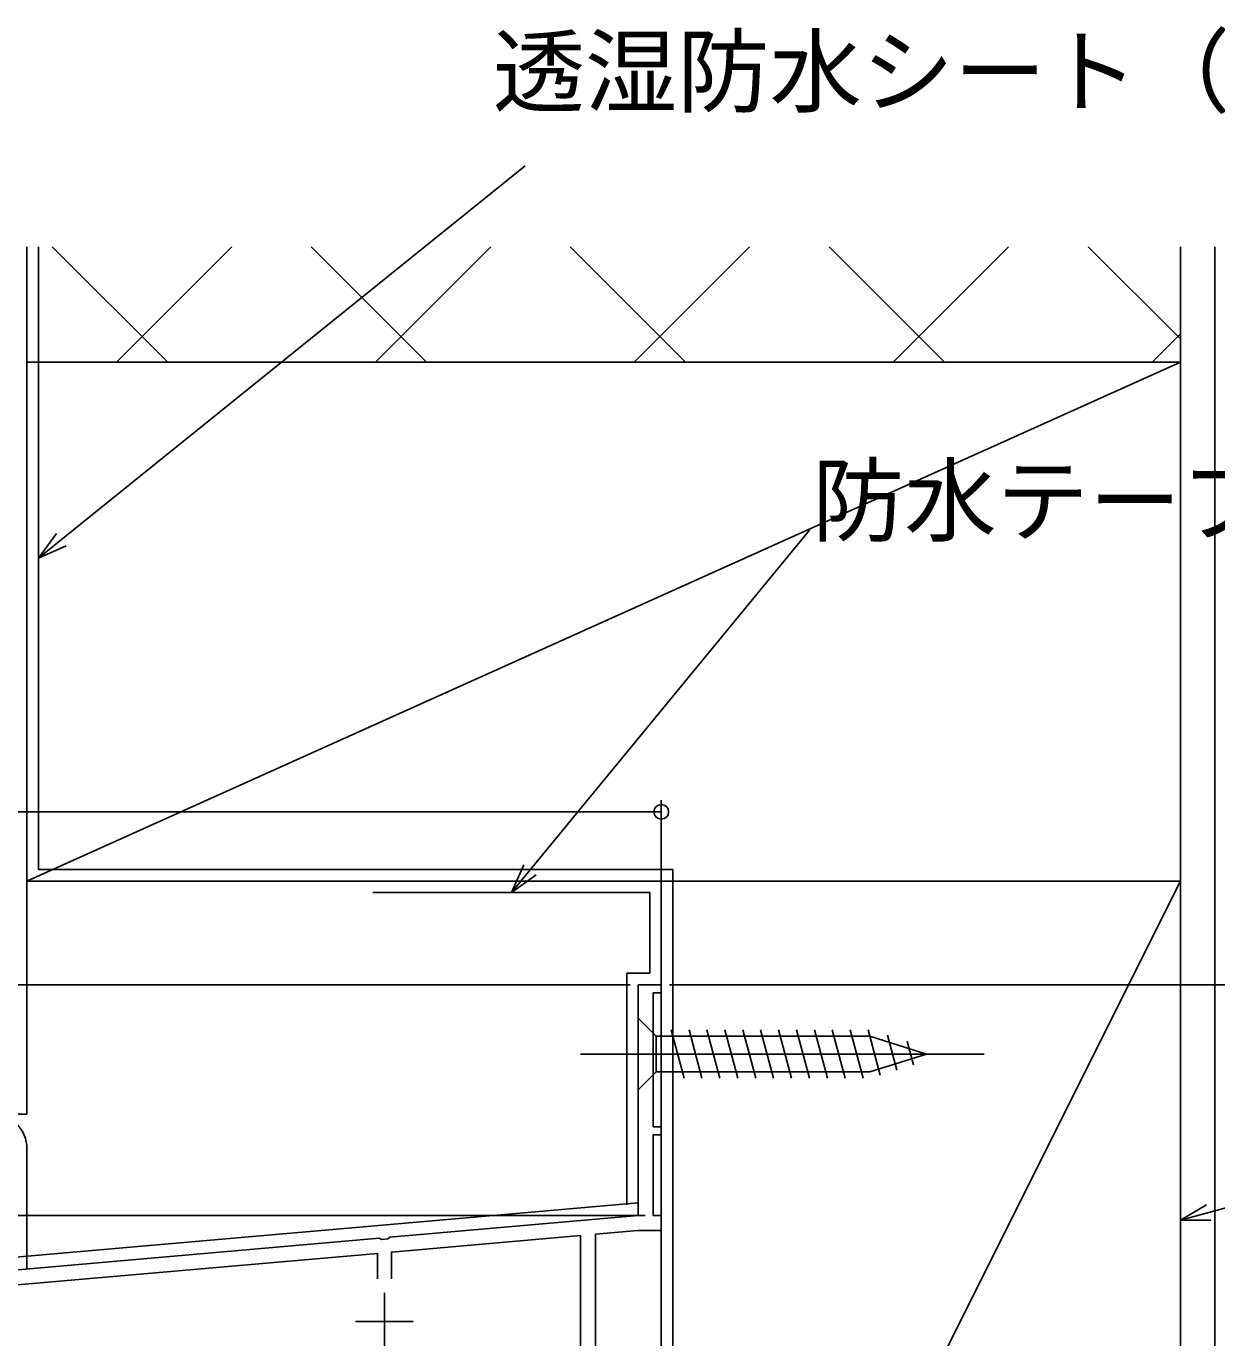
# Model space of a CAD drawing. Units: millimetres, scale not verified. Extents: x -538 to 512, y -790 to 792.
# Drawn here: x -212.4 to -109.2, y 547.3 to 661 of the extents above; entities that cross this region are included whole.
import ezdxf
from ezdxf.enums import TextEntityAlignment as Align

# ---------------------------------------------------------------- set-up
doc = ezdxf.new("R2010")
doc.units = ezdxf.units.MM
doc.header["$LTSCALE"] = 4
for name, color, linetype in [('0-2_YKK_11', 7, 'Continuous'), ('0-4_YKK_12', 2, 'Continuous'), ('0-5_YKK_13', 4, 'Continuous'), ('0-7_YKK_D', 6, 'Continuous'), ('0-9_YSS_K', 3, 'Continuous'), ('0-A_YSS_KE', 3, 'Continuous')]:
    doc.layers.add(name, color=color, linetype=linetype)
doc.styles.add('ＭＳ ゴシック', font='')
doc.styles.get('ＭＳ ゴシック').set_extended_font_data('MS Gothic')

msp = doc.modelspace()

# ---------------------------------------------------------------- linework, layer by layer
at = {"layer": '0-2_YKK_11'}
for p, q in [((-181.34, 551.154), (-181.34, 546.154)), ((-183.84, 548.654), (-178.84, 548.654))]:
    msp.add_line(p, q, dxfattribs=at)
for points in [[(-269.383, 548.226), (-234.496, 551.278), (-234.303, 551.175), (-233.755, 551.223), (-233.583, 551.358), (-181.796, 555.889), (-181.603, 555.785), (-181.055, 555.833), (-180.883, 555.969), (-159.34, 557.854), (-159.34, 577.854), (-157.34, 577.854), (-157.34, 577.154), (-158.04, 577.154), (-158.04, 565.554), (-157.34, 565.554), (-157.34, 564.854), (-158.04, 564.854), (-158.04, 557.854), (-157.34, 557.854), (-157.34, 556.554), (-159.196, 556.554)], [(-159.37, 556.546), (-163.04, 556.225), (-163.04, 536.354), (-157.34, 536.354), (-157.34, 535.054), (-158.04, 535.054), (-158.04, 510.554), (-157.34, 510.554), (-157.34, 509.854), (-159.34, 509.854), (-159.34, 535.054), (-164.34, 535.054), (-164.34, 556.111), (-180.74, 554.676), (-180.74, 552.354)], [(-181.94, 552.354), (-181.94, 554.571), (-233.44, 550.066), (-233.44, 547.754)]]:
    msp.add_lwpolyline(points, dxfattribs=at)
msp.add_arc((-159.196, 554.554), 2, 90.00015, 95.00012, dxfattribs=at)
at = {"layer": '0-4_YKK_12'}
for p, q in [((-159.34, 577.854), (-159.34, 558.965)), ((-157.34, 577.854), (-159.34, 577.854)), ((-157.34, 577.854), (-157.34, 301.551)), ((-270.342, 549.253), (-159.34, 558.965))]:
    msp.add_line(p, q, dxfattribs=at)
at = {"layer": '0-5_YKK_13'}
for p, q in [((-159.34, 574.954), (-159.34, 568.754)), ((-159.34, 574.954), (-157.79, 573.404)), ((-139.256, 573.404), (-157.79, 573.404)), ((-157.79, 573.404), (-157.79, 570.304)), ((-155.363, 569.754), (-156.489, 573.954)), ((-153.81, 569.754), (-154.936, 573.954)), ((-152.257, 569.754), (-153.383, 573.954)), ((-150.705, 569.754), (-151.83, 573.954)), ((-149.152, 569.754), (-150.277, 573.954)), ((-147.599, 569.754), (-148.724, 573.954)), ((-146.046, 569.754), (-147.171, 573.954)), ((-144.493, 569.754), (-145.618, 573.954)), ((-142.94, 569.754), (-144.065, 573.954)), ((-141.387, 569.754), (-142.512, 573.954)), ((-139.834, 569.754), (-140.96, 573.954)), ((-138.351, 570.012), (-139.407, 573.954)), ((-134.34, 571.854), (-139.256, 573.404)), ((-136.919, 570.464), (-137.732, 573.5)), ((-135.487, 570.915), (-136.036, 572.965)), ((-164.34, 571.854), (-129.34, 571.854)), ((-134.34, 571.854), (-139.256, 570.304)), ((-159.34, 568.754), (-157.79, 570.304)), ((-157.79, 570.304), (-139.256, 570.304))]:
    msp.add_line(p, q, dxfattribs=at)
at = {"layer": '0-7_YKK_D'}
for p, q in [((-157.338, 578.854), (-157.338, 593.854)), ((-157.338, 592.854), (-357.342, 592.854)), ((-160.04, 577.854), (-397.042, 577.854)), ((-156.64, 577.854), (120.662, 577.854)), ((-158.74, 557.854), (-397.042, 557.854)), ((-158.74, 557.854), (-397.042, 557.854))]:
    msp.add_line(p, q, dxfattribs=at)
for points in [[(-211.338, 614.856), (-209.353, 616.456), (-169.144, 648.867)], [(-208.924, 615.924), (-211.338, 614.856), (-209.782, 616.988)], [(-170.34, 585.854), (-168.719, 587.822), (-144.483, 617.265)], [(-112.338, 557.449), (-109.879, 558.121), (35.758, 597.93)], [(-168.192, 587.388), (-170.34, 585.854), (-169.247, 588.257)], [(-109.698, 557.462), (-112.338, 557.449), (-110.059, 558.78)]]:
    msp.add_lwpolyline(points, dxfattribs=at)
msp.add_circle((-157.338, 592.854), 0.637, dxfattribs=at)
at = {"layer": '0-9_YSS_K'}
for p, q in [((-212.338, 566.644), (-212.338, 641.856)), ((-200.136, 631.856), (-210.136, 641.856)), ((-204.582, 631.856), (-194.582, 641.856)), ((-177.686, 631.856), (-187.686, 641.856)), ((-182.131, 631.856), (-172.131, 641.856)), ((-155.235, 631.856), (-165.235, 641.856)), ((-159.68, 631.856), (-149.68, 641.856)), ((-132.784, 631.856), (-142.784, 641.856)), ((-137.23, 631.856), (-127.23, 641.856)), ((-112.338, 633.861), (-120.334, 641.856)), ((-112.338, 641.856), (-112.338, 306.554)), ((-109.338, 641.856), (-109.338, 306.554)), ((-114.779, 631.856), (-112.338, 634.297)), ((-212.338, 586.856), (-112.338, 631.856)), ((-157.338, 496.856), (-112.338, 586.856)), ((-212.338, 566.644), (-230.338, 566.644)), ((-212.338, 553.219), (-212.338, 563.644))]:
    msp.add_line(p, q, dxfattribs=at)
msp.add_lwpolyline([(-157.338, 496.856), (-157.338, 586.856), (-112.338, 586.856), (-112.338, 496.856)], close=True, dxfattribs=at)
msp.add_arc((-215.338, 563.644), 3, 360, 90, dxfattribs=at)
at = {"layer": '0-A_YSS_KE'}
for p, q in [((-212.338, 641.856), (-212.338, 631.856)), ((-211.338, 587.856), (-211.338, 641.856)), ((-156.338, 587.856), (-211.338, 587.856)), ((-158.34, 585.854), (-182.34, 585.854)), ((-158.34, 585.854), (-158.34, 578.854)), ((-160.34, 578.854), (-160.34, 558.766)), ((-158.34, 578.854), (-160.34, 578.854))]:
    msp.add_line(p, q, dxfattribs=at)
for points in [[(-212.338, 631.856), (-112.338, 631.856), (-112.338, 641.856)], [(-156.338, 587.856), (-156.338, 307.554), (-108.338, 307.554)]]:
    msp.add_lwpolyline(points, dxfattribs=at)
msp.add_lwpolyline([(-112.338, 586.856), (-112.338, 631.856), (-212.338, 631.856), (-212.338, 586.856)], close=True, dxfattribs=at)

# ---------------------------------------------------------------- texts
at = {"layer": '0-7_YKK_D', "style": 'ＭＳ ゴシック'}
for s, p in [('透湿防水シート（別途）', (-171.959, 652.366)), ('防水テープ（別途）', (-144.275, 615.159))]:
    msp.add_text(s, height=5.865, dxfattribs=at).set_placement(p, align=Align.BOTTOM_LEFT)

doc.saveas('drawing.dxf')
